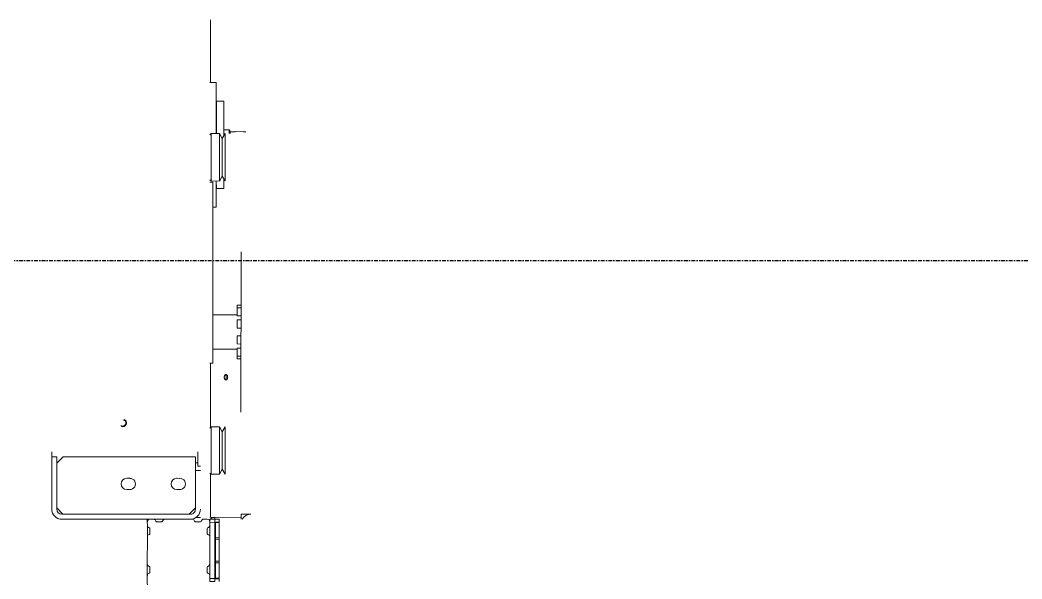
# Model space of a CAD drawing. Header units: millimetres. Extents: x 2179 to 48742, y 3478 to 161002.
# Drawn here: x 33053 to 34657, y 140383 to 141278 of the extents above; entities that cross this region are included whole.
import ezdxf

# ---------------------------------------------------------------- set-up
doc = ezdxf.new("R2010")
doc.units = ezdxf.units.MM
doc.linetypes.add('1_Čerchovaná 6_0mm', pattern=[12, 6, -3, 0, -3])
for name, color, linetype, lineweight in [('0-1', 7, 'Continuous', 9), ('Tenká-1', 7, 'Continuous', 9), ('Tečkovaná-1', 7, 'Continuous', 9)]:
    doc.layers.add(name, color=color, linetype=linetype, lineweight=lineweight)
doc.layers.add('2966-1_navrh dispozice stroju-HK_02_dwg-1', color=7, linetype='Continuous', lineweight=9, true_color=0x919191)
doc.layers.add('S-GRID-1', color=9, linetype='1_Čerchovaná 6_0mm', lineweight=25, true_color=0x808080)

# ---------------------------------------------------------------- blocks, each defined once
blk = doc.blocks.new('2966-1_navrh dispozice stroju-HK_02_dwg-876232-1NP _ stroje')
at = {"layer": '0-1'}
for p, q in [((-60201.3, 56007.5), (-60287, 56059)), ((-60106.6, 56011.6), (-60112.8, 56001.4)), ((-60120.8, 55993.9), (-60115.6, 55990.8)), ((-60117.4, 55993.6), (-60117.3, 55992.9)), ((-60153.6, 55989.7), (-60153.9, 55989.3)), ((-60068.2, 55926.1), (-60065.4, 55926.8)), ((-59723.2, 55777), (-59943.4, 55909.4)), ((-59866.5, 55863.2), (-59869.6, 55858.1)), ((-59860, 55852.3), (-59880.1, 55818.8)), ((-59832.9, 55790.5), (-59812.8, 55823.9)), ((-59803.2, 55818.1), (-59800.1, 55823.3)), ((-59727.5, 55722.7), (-59815.6, 55775.6)), ((-59691.1, 55672.6), (-59689.1, 55676)), ((-59665.4, 55683.9), (-59662.6, 55684.6)), ((-59603.9, 55648.4), (-59663.7, 55684.3)), ((-59607, 55637.4), (-59604, 55642.4)), ((-59591.4, 55648.8), (-59590.9, 55649.7)), ((-59571.6, 55638.1), (-59568.5, 55643.2)), ((-59569.2, 55636.6), (-59566.1, 55641.8)), ((-59638.9, 55584.3), (-59616.5, 55621.6)), ((-59612.2, 55634.5), (-59615.6, 55628.8)), ((-59610.5, 55623.8), (-59606.1, 55631.2)), ((-59591.4, 55634.8), (-59584, 55630.4)), ((-59577.8, 55631.3), (-59540.4, 55608.8)), ((-59539.7, 55618.9), (-59536.6, 55624.1)), ((-59537.3, 55617.5), (-59534.2, 55622.6)), ((-59518, 55605.9), (-59518.5, 55605)), ((-59538.3, 55602.9), (-59530.9, 55598.4)), ((-59524.6, 55599.3), (-59519.7, 55596.4)), ((-59520.5, 55596.9), (-59516.4, 55603.7)), ((-59642.5, 55570.6), (-59638, 55578)), ((-59651.4, 55563.5), (-59648.4, 55568.5)), ((-59631.4, 55551.5), (-59638.8, 55556)), ((-59578.3, 55519.6), (-59585.7, 55524)), ((-59818, 55480.5), (-59824.8, 55484.6))]:
    blk.add_line(p, q, dxfattribs=at)
at = {"layer": '0-1', "flags": 128}
for points in [[(-60201.9, 56006.4), (-60196.7, 56015), (-60126.5, 55972.8)], [(-60126.2, 55973.2), (-60170.8, 56000), (-60164.6, 56010.3), (-60116.9, 55981.6)], [(-60125.2, 55986.6), (-60120.8, 55993.9), (-60119.4, 55994.2), (-60115.1, 55991.6)], [(-60114.9, 55997.8), (-60117.4, 55993.6), (-60114.9, 55992.1)], [(-60123.7, 55977.4), (-60114.4, 55977.2), (-60063, 55946.3), (-60053.8, 55946.1), (-60118.9, 55985.3), (-60114.4, 55977.2), (-60063, 55946.3), (-60058.5, 55938.2), (-60065.4, 55926.8), (-60130.6, 55965.9), (-60129.9, 55963.2)], [(-60130.6, 55965.9), (-60123.7, 55977.4), (-60058.5, 55938.2)], [(-60058, 55946.2), (-60044.6, 55938.2), (-60050.8, 55927.9), (-60061.1, 55934)], [(-59816.2, 55774.6), (-59813.6, 55778.9), (-60062.2, 55928.3), (-60064.8, 55924)], [(-60061.3, 55933.6), (-60025.3, 55912), (-60027.9, 55907.7)], [(-59870.3, 55865.5), (-59873.4, 55860.3), (-59869.6, 55858.1), (-59858.5, 55851.4), (-59855.4, 55856.5)], [(-59849.8, 55853.1), (-59852.9, 55848), (-59841.7, 55841.3), (-59838.6, 55846.4)], [(-59828, 55840), (-59831, 55834.9), (-59819.9, 55828.2), (-59816.8, 55833.3)], [(-59811.2, 55830), (-59814.3, 55824.8), (-59803.2, 55818.1), (-59799.4, 55815.8), (-59796.3, 55821)], [(-59720.9, 55735.2), (-59711.6, 55735.1), (-59660.2, 55704.2), (-59651, 55704), (-59716.1, 55743.2), (-59711.6, 55735.1), (-59660.2, 55704.2), (-59655.7, 55696.1), (-59662.6, 55684.6), (-59727.8, 55723.8)], [(-59727.1, 55721), (-59727.8, 55723.8), (-59720.9, 55735.2), (-59655.7, 55696.1)], [(-59576.2, 55688.7), (-59583, 55692.8), (-59574.8, 55706.4)], [(-59578.7, 55690.2), (-59600.4, 55654.2), (-59597.8, 55652.7), (-59601.9, 55645.8), (-59598.5, 55643.8), (-59593.5, 55640.8)], [(-59704.3, 55685.2), (-59684.6, 55673.3), (-59682.5, 55676.8)], [(-59600.4, 55654.2), (-59601.2, 55652.8), (-59603.9, 55648.4), (-59604.5, 55647.4)], [(-59593.5, 55650.1), (-59516.4, 55603.7), (-59512.1, 55601.2), (-59516.2, 55594.3), (-59520.5, 55596.9), (-59597.7, 55643.2), (-59593.5, 55650.1), (-59597.8, 55652.7), (-59594.2, 55658.7)], [(-59594.2, 55658.7), (-59590.8, 55656.6), (-59585.8, 55653.6), (-59582.5, 55651.6), (-59581.6, 55651.1), (-59574.2, 55646.7), (-59573.4, 55646.2), (-59570, 55644.1), (-59532.7, 55621.7), (-59529.3, 55619.7), (-59528.5, 55619.2), (-59521.1, 55614.7), (-59520.3, 55614.2), (-59516.9, 55612.2), (-59511.9, 55609.2), (-59508.5, 55607.2)], [(-59512.4, 55609.5), (-59515.5, 55604.3), (-59516.5, 55604.9), (-59537.3, 55617.5), (-59539.7, 55618.9), (-59569.2, 55636.6), (-59571.6, 55638.1), (-59592.4, 55650.6), (-59593.4, 55651.2), (-59590.4, 55656.4)], [(-59593.1, 55649.8), (-59592.6, 55650.7), (-59589.3, 55655.7)], [(-59513.4, 55610.1), (-59516.3, 55604.8), (-59516.8, 55604)], [(-59576.1, 55513.6), (-59571.2, 55510.6), (-59567.8, 55508.6), (-59560.9, 55504.5), (-59558.3, 55508.8), (-59512, 55585.9)], [(-59653.5, 55560.1), (-59650, 55558), (-59645.1, 55555.1), (-59629.3, 55545.6)], [(-59629.3, 55545.6), (-59591.9, 55523.1), (-59576.1, 55513.6)]]:
    blk.add_lwpolyline(points, dxfattribs=at)
at = {"layer": '0-1'}
for centre, radius, start, end in [((-59561.2, 55698.2), 15.9, 148.9896, 209.1557), ((-59603.6, 55635.4), 4, 148.9896, 227.4527), ((-59603.6, 55635.4), 4, 148.9896, 227.4527), ((-59600.6, 55640.3), 4, 58.9896, 148.9896), ((-59595.7, 55649.5), 6.38, 148.9896, 206.8855), ((-59595.6, 55637.3), 4, 340.5266, 58.9896), ((-59613, 55619.6), 4, 70.5266, 148.9896), ((-59613, 55619.6), 4, 70.5266, 80.1196), ((-59611.4, 55624.3), 1, 250.5266, 328.9896), ((-59611.4, 55624.3), 1, 250.5266, 328.9896), ((-59606.9, 55631.7), 1, 328.9896, 47.4527), ((-59590.9, 55635.7), 1, 160.5266, 238.9896), ((-59583.5, 55631.2), 1, 238.9896, 317.4527), ((-59583.5, 55631.2), 1, 238.9896, 317.4527), ((-59579.8, 55627.9), 4, 58.9896, 137.4527), ((-59579.8, 55627.9), 4, 58.9896, 137.4527), ((-59551.9, 55632.1), 6, 205.4323, 272.547), ((-59805.9, 55605.9), 5.05, 328.9896, 136.0816), ((-59805.9, 55605.9), 6, 328.9896, 126.3113), ((-59542.5, 55605.4), 4, 340.5266, 58.9896), ((-59542.5, 55605.4), 4, 340.5266, 58.9896), ((-59805.9, 55605.9), 5.05, 291.4867, 328.9896), ((-59805.9, 55605.9), 6, 301.257, 328.9896), ((-59537.8, 55603.7), 1, 160.5266, 238.9896), ((-59530.4, 55599.3), 1, 238.9896, 317.4527), ((-59530.4, 55599.3), 1, 238.9896, 317.4527), ((-59526.7, 55595.9), 4, 58.9896, 137.4527), ((-59635.5, 55582.2), 4, 148.9896, 227.4527), ((-59635.5, 55582.2), 4, 148.9896, 227.4527), ((-59638.9, 55578.5), 1, 328.9896, 47.4527), ((-59648, 55561.5), 4, 148.9896, 238.9896), ((-59645, 55566.4), 4, 70.5266, 148.9896), ((-59645, 55566.4), 4, 70.5266, 148.9896), ((-59643.3, 55571.2), 1, 250.5266, 328.9896), ((-59643.3, 55571.2), 1, 250.5266, 328.9896), ((-59643, 55558.5), 4, 238.9896, 317.4527), ((-59639.3, 55555.1), 1, 58.9896, 137.4527), ((-59639.3, 55555.1), 1, 58.9896, 137.4527), ((-59631.9, 55550.7), 1, 340.5266, 58.9896), ((-59627.2, 55549), 4, 160.5266, 238.9896), ((-59589.9, 55526.5), 4, 238.9896, 317.4527), ((-59589.9, 55526.5), 4, 238.9896, 317.4527), ((-59586.2, 55523.2), 1, 58.9896, 137.4527), ((-59586.2, 55523.2), 1, 58.9896, 137.4527), ((-59578.8, 55518.7), 1, 340.5266, 58.9896), ((-59578.8, 55518.7), 1, 340.5266, 58.9896), ((-59574.1, 55517.1), 4, 160.5266, 238.9896), ((-59574.1, 55517.1), 4, 160.5266, 238.9896)]:
    blk.add_arc(centre, radius, start, end, dxfattribs=at)
for points, knots in [([(-60106.7, 56011.5), (-60106.3, 56012.1), (-60105.5, 56013.3), (-60104.9, 56014.5), (-60104.5, 56015.1)], [0, 0, 0, 0, 0.499819, 1, 1, 1, 1]), ([(-60114.9, 55997.8), (-60114.5, 55998.4), (-60113.8, 55999.6), (-60113.1, 56000.8), (-60112.8, 56001.4)], [0, 0, 0, 0, 0.499819, 1, 1, 1, 1]), ([(-59787.2, 55787.4), (-59787.3, 55787.3), (-59787.3, 55787.2), (-59787.4, 55786.9), (-59787.5, 55786.6), (-59787.5, 55786.3), (-59787.4, 55786), (-59787.4, 55785.7), (-59787.3, 55785.4), (-59787.2, 55785.2), (-59787, 55784.9), (-59786.9, 55784.7), (-59786.8, 55784.5), (-59786.6, 55784.3), (-59786.5, 55784.1), (-59786.3, 55784), (-59786.2, 55783.8), (-59786, 55783.6), (-59785.9, 55783.5), (-59785.7, 55783.4), (-59785.5, 55783.3), (-59785.4, 55783.1), (-59785.2, 55783), (-59785.1, 55782.9), (-59784.9, 55782.8), (-59784.7, 55782.7), (-59784.6, 55782.6), (-59784.4, 55782.6), (-59784.2, 55782.5), (-59784, 55782.4), (-59783.8, 55782.3), (-59783.6, 55782.3), (-59783.4, 55782.2), (-59783.2, 55782.1), (-59782.9, 55782.1), (-59782.7, 55782.1), (-59782.5, 55782), (-59782.2, 55782), (-59781.9, 55782), (-59781.6, 55782), (-59781.4, 55782.1), (-59781.1, 55782.2), (-59780.8, 55782.3), (-59780.5, 55782.4), (-59780.3, 55782.6), (-59780.1, 55782.8), (-59780, 55783), (-59779.9, 55783)], [0, 0, 0, 0, 0.0133395, 0.0266988, 0.0400765, 0.0534382, 0.0667201, 0.0798409, 0.0927184, 0.1052815, 0.1174781, 0.1292767, 0.1406654, 0.1516487, 0.1622437, 0.1724767, 0.1823801, 0.19199, 0.2013448, 0.2104838, 0.2194469, 0.2282734, 0.2370028, 0.2456741, 0.2543259, 0.2629972, 0.2717266, 0.2805531, 0.2895162, 0.2986552, 0.30801, 0.3176199, 0.3275233, 0.3377563, 0.3483513, 0.3593346, 0.3707233, 0.3825219, 0.3947185, 0.4072816, 0.4201591, 0.4332799, 0.4465618, 0.4599235, 0.4733012, 0.4866605, 0.5, 0.5, 0.5, 0.5]), ([(-59780.8, 55782.3), (-59780.8, 55782.4), (-59780.9, 55782.7), (-59781, 55783.1), (-59781.1, 55783.3), (-59781.2, 55783.6), (-59781.4, 55783.8), (-59781.5, 55784), (-59781.7, 55784.2), (-59781.8, 55784.4), (-59782, 55784.6), (-59782.1, 55784.7), (-59782.3, 55784.9), (-59782.4, 55785), (-59782.6, 55785.1), (-59782.8, 55785.3), (-59782.9, 55785.4), (-59783.1, 55785.5), (-59783.2, 55785.6), (-59783.4, 55785.7), (-59783.6, 55785.8), (-59783.7, 55785.9), (-59783.9, 55786), (-59784.1, 55786), (-59784.3, 55786.1), (-59784.5, 55786.2), (-59784.7, 55786.3), (-59784.9, 55786.3), (-59785.1, 55786.4), (-59785.4, 55786.4), (-59785.6, 55786.5), (-59785.8, 55786.5), (-59786.1, 55786.5), (-59786.4, 55786.5), (-59786.7, 55786.5), (-59787, 55786.4), (-59787.3, 55786.3), (-59787.5, 55786.2)], [0, 0, 0, 0, 0.063615, 0.09664, 0.128859, 0.160138, 0.190397, 0.219604, 0.247771, 0.274943, 0.301186, 0.326584, 0.351229, 0.37522, 0.398658, 0.421644, 0.444281, 0.466668, 0.488906, 0.511094, 0.533332, 0.555719, 0.578356, 0.601342, 0.62478, 0.648771, 0.673416, 0.698814, 0.725057, 0.752229, 0.780396, 0.809603, 0.839862, 0.871141, 0.90336, 0.936385, 1, 1, 1, 1]), ([(-59780.8, 55782.3), (-59780.8, 55782.4), (-59780.9, 55782.7), (-59781, 55783.1), (-59781.1, 55783.3), (-59781.2, 55783.6), (-59781.4, 55783.8), (-59781.5, 55784), (-59781.7, 55784.2), (-59781.8, 55784.4), (-59782, 55784.6), (-59782.1, 55784.7), (-59782.3, 55784.9), (-59782.4, 55785), (-59782.6, 55785.1), (-59782.8, 55785.3), (-59782.9, 55785.4), (-59783.1, 55785.5), (-59783.2, 55785.6), (-59783.4, 55785.7), (-59783.6, 55785.8), (-59783.7, 55785.9), (-59783.9, 55786), (-59784.1, 55786), (-59784.3, 55786.1), (-59784.5, 55786.2), (-59784.7, 55786.3), (-59784.9, 55786.3), (-59785.1, 55786.4), (-59785.4, 55786.4), (-59785.6, 55786.5), (-59785.8, 55786.5), (-59786.1, 55786.5), (-59786.4, 55786.5), (-59786.7, 55786.5), (-59787, 55786.4), (-59787.3, 55786.3), (-59787.5, 55786.2)], [0, 0, 0, 0, 0.063615, 0.09664, 0.128859, 0.160139, 0.190397, 0.219604, 0.247771, 0.274943, 0.301186, 0.326584, 0.351229, 0.37522, 0.398658, 0.421644, 0.444281, 0.466668, 0.488906, 0.511094, 0.533332, 0.555719, 0.578356, 0.601342, 0.62478, 0.648771, 0.673416, 0.698814, 0.725057, 0.752229, 0.780396, 0.809603, 0.839861, 0.871141, 0.90336, 0.936385, 1, 1, 1, 1]), ([(-59779.9, 55783), (-59779.9, 55783.1), (-59779.8, 55783.3), (-59779.7, 55783.6), (-59779.6, 55783.9), (-59779.6, 55784.2), (-59779.7, 55784.5), (-59779.7, 55784.8), (-59779.8, 55785), (-59779.9, 55785.3), (-59780.1, 55785.5), (-59780.2, 55785.8), (-59780.3, 55786), (-59780.5, 55786.2), (-59780.6, 55786.3), (-59780.8, 55786.5), (-59781, 55786.7), (-59781.1, 55786.8), (-59781.3, 55787), (-59781.4, 55787.1), (-59781.6, 55787.2), (-59781.7, 55787.3), (-59781.9, 55787.4), (-59782.1, 55787.5), (-59782.2, 55787.6), (-59782.4, 55787.7), (-59782.6, 55787.8), (-59782.7, 55787.9), (-59782.9, 55788), (-59783.1, 55788.1), (-59783.3, 55788.1), (-59783.5, 55788.2), (-59783.7, 55788.3), (-59783.9, 55788.3), (-59784.2, 55788.4), (-59784.4, 55788.4), (-59784.7, 55788.4), (-59784.9, 55788.5), (-59785.2, 55788.4), (-59785.5, 55788.4), (-59785.8, 55788.4), (-59786, 55788.3), (-59786.3, 55788.2), (-59786.6, 55788.1), (-59786.8, 55787.9), (-59787, 55787.7), (-59787.2, 55787.5), (-59787.2, 55787.4)], [0.5, 0.5, 0.5, 0.5, 0.5133395, 0.5266988, 0.5400765, 0.5534382, 0.5667201, 0.5798409, 0.5927184, 0.6052815, 0.6174781, 0.6292767, 0.6406654, 0.6516487, 0.6622437, 0.6724767, 0.6823801, 0.69199, 0.7013448, 0.7104838, 0.7194469, 0.7282734, 0.7370028, 0.7456741, 0.7543259, 0.7629972, 0.7717266, 0.7805531, 0.7895162, 0.7986552, 0.80801, 0.8176199, 0.8275233, 0.8377563, 0.8483513, 0.8593346, 0.8707233, 0.8825219, 0.8947185, 0.9072816, 0.9201591, 0.9332799, 0.9465618, 0.9599235, 0.9733012, 0.9866605, 1, 1, 1, 1])]:
    blk.add_open_spline(points, degree=3, knots=knots, dxfattribs=at)
at = {"layer": 'Tenká-1'}
for p, q in [((-59676.5, 55673.1), (-59680.6, 55666.3)), ((-59629.2, 55635.4), (-59627.4, 55634.3)), ((-59624.7, 55623.4), (-59625.8, 55621.7)), ((-59638.9, 55584.3), (-59648.4, 55568.5)), ((-59651.4, 55563.5), (-59724.1, 55442.6)), ((-59741.8, 55444), (-59743.6, 55445.1)), ((-59729.9, 55448.5), (-59730.9, 55446.7))]:
    blk.add_line(p, q, dxfattribs=at)
at = {"layer": 'Tenká-1', "flags": 128}
blk.add_lwpolyline([(-59805.3, 55482.2), (-59813.9, 55487.4), (-59818, 55480.5), (-59745.9, 55437.2)], dxfattribs=at)
at = {"layer": 'Tenká-1'}
for centre, radius, start, end in [((-59631.5, 55627.5), 15.9, 328.9896, 58.9896), ((-59631.5, 55627.5), 7.92, 328.9896, 58.9896), ((-59737.7, 55450.8), 7.92, 238.9896, 328.9896), ((-59737.7, 55450.8), 15.9, 238.9896, 328.9896)]:
    blk.add_arc(centre, radius, start, end, dxfattribs=at)
at = {"layer": 'Tečkovaná-1'}
for p, q in [((-59682.8, 55638.4), (-59685.4, 55634.1)), ((-59670, 55624.9), (-59667.4, 55629.1)), ((-59724, 55569.9), (-59726.6, 55565.6)), ((-59711.2, 55556.3), (-59708.6, 55560.6))]:
    blk.add_line(p, q, dxfattribs=at)
at = {"layer": 'Tečkovaná-1', "flags": 128}
blk.add_lwpolyline([(-59729.9, 55448.5), (-59625.8, 55621.7), (-59629.2, 55635.4), (-59699.5, 55677.6), (-59808.7, 55495.9), (-59805.3, 55482.2), (-59743.6, 55445.1)], close=True, dxfattribs=at)
at = {"layer": 'Tečkovaná-1'}
for centre, start, end in [((-59675.1, 55633.8), 328.9896, 148.9896), ((-59677.7, 55629.5), 148.9896, 328.9896), ((-59716.3, 55565.2), 328.9896, 148.9896), ((-59718.9, 55560.9), 148.9896, 328.9896)]:
    blk.add_arc(centre, 9, start, end, dxfattribs=at)

msp = doc.modelspace()

# ---------------------------------------------------------------- linework, layer by layer
at = {"layer": 'S-GRID-1'}
msp.add_line((15251.9, 140892.9), (41989.2, 140892.9), dxfattribs=at)

# ---------------------------------------------------------------- block references
at = {"layer": '2966-1_navrh dispozice stroju-HK_02_dwg-1', "rotation": 301.0103595051887}
msp.add_blockref('2966-1_navrh dispozice stroju-HK_02_dwg-876232-1NP _ stroje', (16370.5, 60726.8), dxfattribs=at)

doc.saveas('drawing.dxf')
